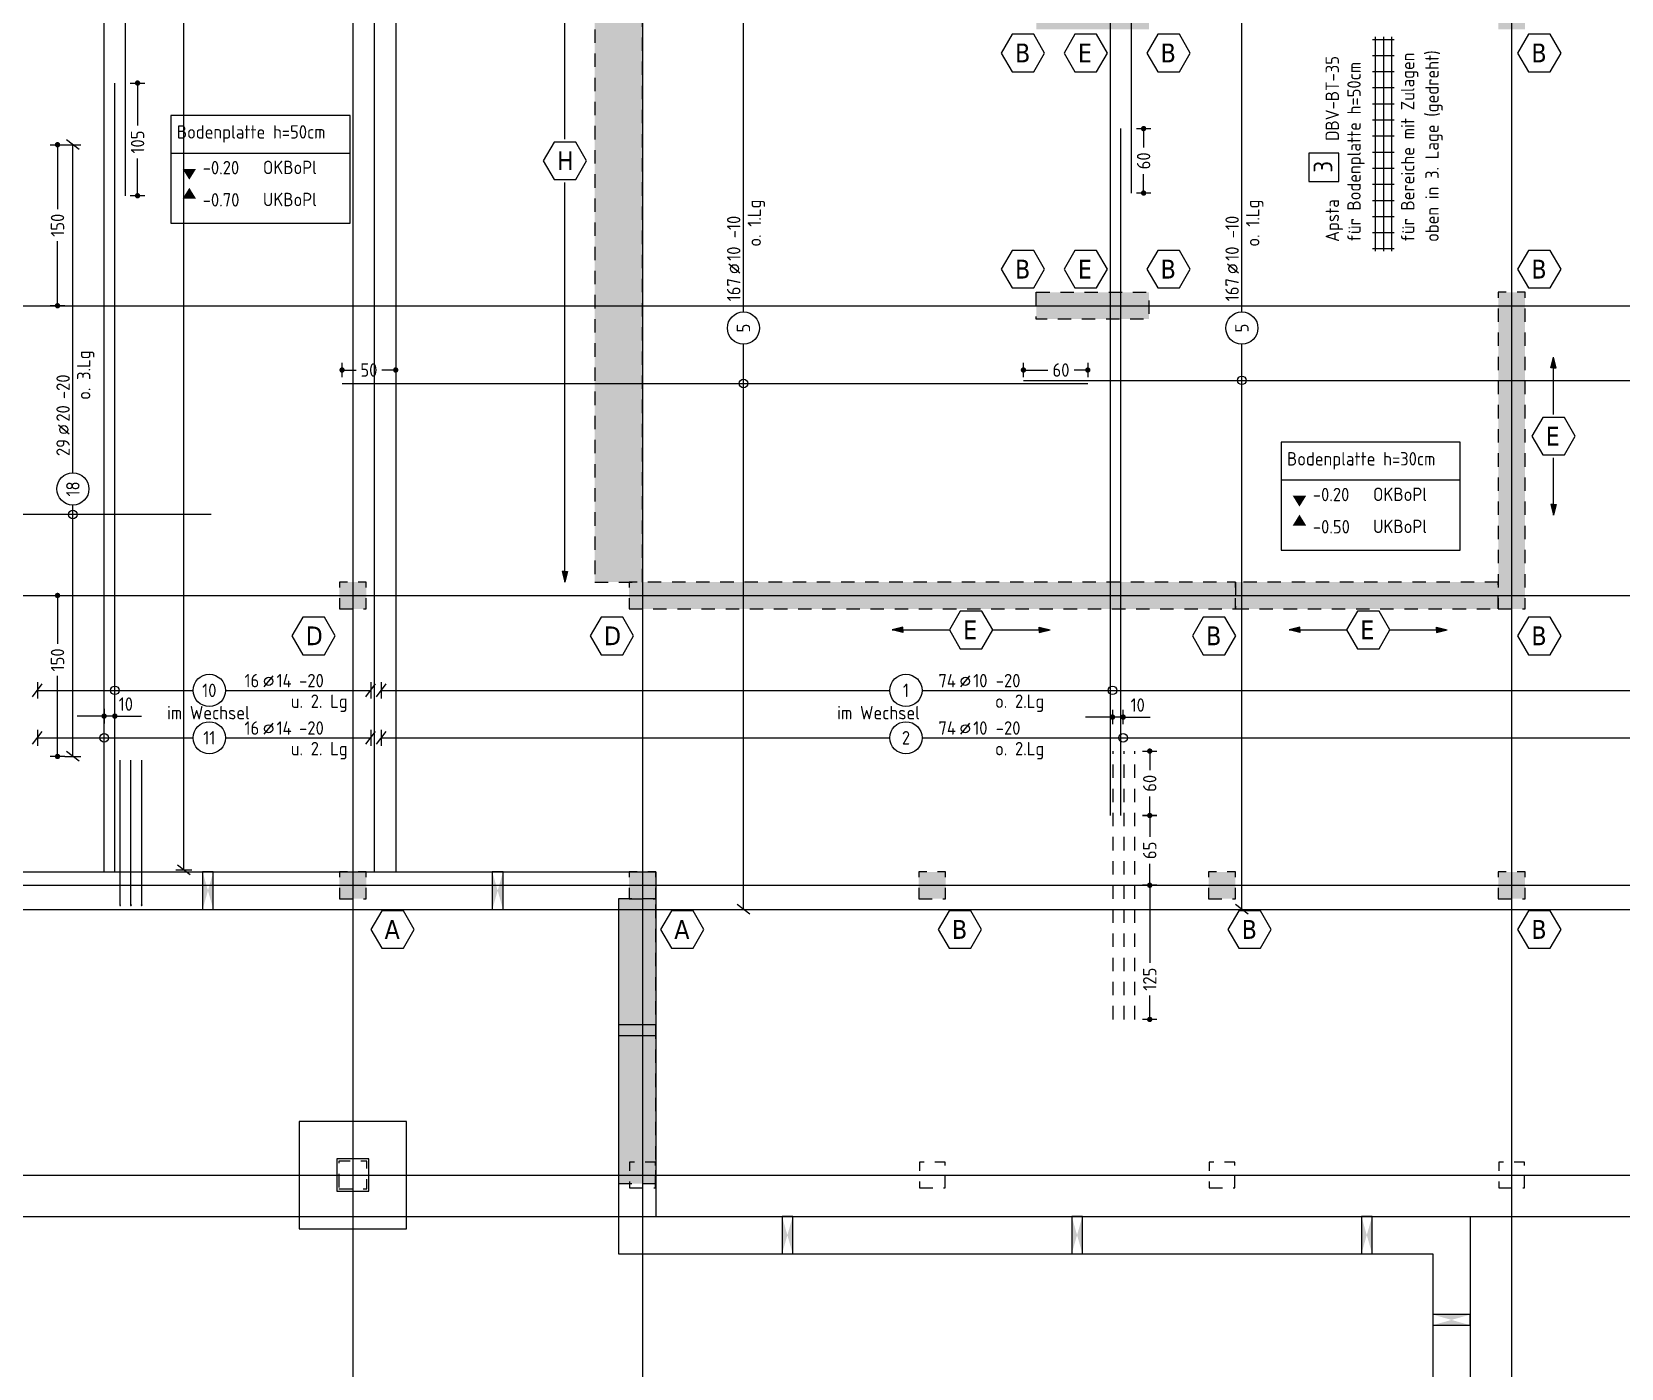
# Model space of a CAD drawing. Extents: x -7 to 291, y 0 to 252.
# Drawn here: x 126.9 to 141.71, y 189.34 to 201.79 of the extents above; entities that cross this region are included whole.
import ezdxf
from ezdxf.enums import TextEntityAlignment as Align

# ---------------------------------------------------------------- set-up
doc = ezdxf.new("R2010")
doc.units = 0
doc.header["$LTSCALE"] = 0.5
doc.header["$MEASUREMENT"] = 0
doc.header["$PDMODE"] = 2
for name, pattern in [('AUSGEZOGEN', [1000.01, 1000, 0.01]), ('HIDDEN', [0.375, 0.25, -0.125]), ('VERDECKT2', [0.1875, 0.125, -0.0625])]:
    doc.linetypes.add(name, pattern=pattern)
doc.layers.get('0').update_dxf_attribs({"linetype": 'CONTINUOUS'})
doc.layers.get('Defpoints').update_dxf_attribs({"linetype": 'CONTINUOUS'})
for name, color, linetype in [('0_H05', 11, 'CONTINUOUS'), ('0_H10', 13, 'CONTINUOUS'), ('ACHSEN', 7, 'CONTINUOUS'), ('APS', 7, 'CONTINUOUS'), ('BET-ANS', 7, 'CONTINUOUS'), ('BETON-EG', 7, 'CONTINUOUS'), ('Brüstung', 7, 'CONTINUOUS'), ('HILFE', 7, 'CONTINUOUS'), ('HOLZ-VERD', 8, 'VERDECKT2'), ('koten', 7, 'CONTINUOUS'), ('MASSE', 7, 'CONTINUOUS'), ('RND', 7, 'CONTINUOUS'), ('TEXT', 7, 'CONTINUOUS'), ('WD', 7, 'CONTINUOUS')]:
    doc.layers.add(name, color=color, linetype=linetype)
doc.layers.add('ANSICHTSFENSTER', color=7, linetype='CONTINUOUS', plot=False)
doc.styles.add('HELV', font='tahoma.ttf')
doc.styles.add('TXT', font='isocp.shx')
doc.dimstyles.new('DOT_I', dxfattribs={"dimscale": 0.5, "dimtxt": 0.25, "dimasz": 0.25, "dimexe": 0.1, "dimexo": 0.3, "dimgap": 0.1, "dimtad": 1, "dimdec": 3, "dimzin": 3, "dimtxsty": 'TXT', "dimblk": 'DOT', "dimblk1": 'DOT', "dimblk2": 'DOT', "dimsah": 1, "dimcen": 0.1, "dimse1": 1, "dimse2": 1, "dimazin": 0, "dimtfac": 1, "dimtdec": 4, "dimtix": 1, "dimtmove": 2, "dimatfit": 3, "dimldrblk": 'DOT', "dimfxl": 0.7, "dimfxlon": 1, "dimtvp": 1, "dimtolj": 1, "dimtzin": 0, "dimarcsym": 0})

# ---------------------------------------------------------------- blocks, each defined once
blk = doc.blocks.new('Stützen EG')
at = {"color": 0, "linetype": 'ByBlock', "flags": 128}
for points in [[(6.295, -43.455), (6.555, -43.455), (6.555, -43.195), (6.295, -43.195)], [(9.005, -43.445), (9.245, -43.445), (9.245, -43.205), (9.005, -43.205)], [(11.705, -43.445), (11.945, -43.445), (11.945, -43.205), (11.705, -43.205)], [(14.405, -43.445), (14.645, -43.445), (14.645, -43.205), (14.405, -43.205)], [(17.105, -43.445), (17.345, -43.445), (17.345, -43.205), (17.105, -43.205)]]:
    blk.add_lwpolyline(points, close=True, dxfattribs=at)
blk = doc.blocks.new('okrd_u')
at = {"layer": 'koten', "color": 7, "linetype": 'Continuous'}
blk.add_solid([(-0.125, -0.202), (0.125, -0.202), (0, 0)], dxfattribs=at)
at = {"layer": 'koten', "style": 'TXT'}
blk.add_attdef('OKRD', (0.25, -0.35), '', height=0.25, dxfattribs=at)
blk = doc.blocks.new('okrd_o')
at = {"layer": 'koten', "color": 7, "linetype": 'Continuous'}
blk.add_solid([(-0.125, 0.202), (0.125, 0.202), (0, 0)], dxfattribs=at)
at = {"layer": 'koten', "style": 'TXT'}
blk.add_attdef('OKRD', (0.25, 0.1), '', height=0.25, dxfattribs=at)
blk = doc.blocks.new('WD01')
at = {"color": 0, "linetype": 'ByBlock'}
for points in [[(-1.3, -35.325), (-1.3, -34.975), (-1.4, -34.975), (-1.4, -35.325)], [(1.4, -35.325), (1.4, -34.975), (1.3, -34.975), (1.3, -35.325)], [(2.475, -36.5), (2.825, -36.5), (2.825, -36.4), (2.475, -36.4)], [(4.1, -38.535), (4.1, -38.185), (4, -38.185), (4, -38.535)], [(6.8, -38.535), (6.8, -38.185), (6.7, -38.185), (6.7, -38.535)], [(9.5, -38.535), (9.5, -38.185), (9.4, -38.185), (9.4, -38.535)], [(10.065, -39.2), (10.415, -39.2), (10.415, -39.1), (10.065, -39.1)]]:
    blk.add_lwpolyline(points, close=True, dxfattribs=at)
at = {"layer": 'WD', "color": 15, "linetype": 'AUSGEZOGEN'}
for points in [[(-1.3, -34.975), (-1.3, -35.325), (-1.4, -35.325), (-1.4, -34.975)], [(1.4, -34.975), (1.4, -35.325), (1.3, -35.325), (1.3, -34.975)], [(2.475, -36.4), (2.825, -36.4), (2.825, -36.5), (2.475, -36.5)], [(4.1, -38.185), (4.1, -38.535), (4, -38.535), (4, -38.185)], [(6.8, -38.185), (6.8, -38.535), (6.7, -38.535), (6.7, -38.185)], [(9.5, -38.185), (9.5, -38.535), (9.4, -38.535), (9.4, -38.185)], [(10.065, -39.1), (10.415, -39.1), (10.415, -39.2), (10.065, -39.2)]]:
    blk.add_solid(points, dxfattribs=at)
blk = doc.blocks.new('Beton EG Brüstung')
at = {"color": 0, "linetype": 'ByBlock'}
for points in [[(0.125, 17.305), (0.125, 16.86), (7.975, 16.86), (7.975, 17.305)], [(-5.48, 16.735), (-2.825, 16.735), (-2.825, 17.085), (-5.48, 17.085)], [(0.125, 8.885), (0.125, 11.335), (-0.125, 11.335), (-0.125, 8.885)]]:
    blk.add_lwpolyline(points, close=True, dxfattribs=at)
blk = doc.blocks.new('Beton EG')
at = {"color": 0, "linetype": 'ByBlock', "flags": 128}
for points in [[(12.73, 5.65), (13.78, 5.65), (13.78, 5.4), (12.73, 5.4)], [(17.035, 2.7), (17.285, 2.7), (17.285, 5.65), (17.035, 5.65)], [(6.235, 2.7), (6.485, 2.7), (6.485, 2.95), (6.235, 2.95)], [(8.935, 2.7), (14.585, 2.7), (14.585, 2.95), (8.935, 2.95)], [(6.235, 0), (6.485, 0), (6.485, 0.25), (6.235, 0.25)], [(8.935, 0), (9.185, 0), (9.185, 0.25), (8.935, 0.25)], [(11.635, 0), (11.885, 0), (11.885, 0.25), (11.635, 0.25)], [(14.335, 0), (14.585, 0), (14.585, 0.25), (14.335, 0.25)], [(17.035, 0), (17.285, 0), (17.285, 0.25), (17.035, 0.25)]]:
    blk.add_lwpolyline(points, close=True, dxfattribs=at)
blk = doc.blocks.new('DOT')
at = {"color": 0, "linetype": 'ByBlock'}
for p, q in [((0, 0), (-1, 0)), ((0, 0.54), (0, -0.54))]:
    blk.add_line(p, q, dxfattribs=at)
at = {"color": 0, "linetype": 'ByBlock', "const_width": 0.2}
blk.add_lwpolyline([(-0.1, 0, 1), (0.1, 0, 1)], format="xyb", close=True, dxfattribs=at)
blk = doc.blocks.new('*D122')
at = {"layer": 'Defpoints', "color": 0, "linetype": 'AUSGEZOGEN', "transparency": 16777216}
for p in [(137.318, 193.837), (137.318, 192.587), (137.318, 192.587)]:
    blk.add_point(p, dxfattribs=at)
at = {"layer": 'MASSE', "color": 0, "linetype": 'AUSGEZOGEN', "lineweight": -2, "transparency": 16777216}
for p, q in [((137.318, 193.712), (137.318, 193.115)), ((137.318, 192.712), (137.318, 192.809))]:
    blk.add_line(p, q, dxfattribs=at)
at = {"layer": 'MASSE', "color": 0, "linetype": 'AUSGEZOGEN', "lineweight": -2, "transparency": 16777216, "xscale": 0.125, "yscale": 0.125, "zscale": 0.125}
for p, rotation in [((137.318, 193.837), 90), ((137.318, 192.587), 270)]:
    blk.add_blockref('DOT', p, dxfattribs=dict(at, rotation=rotation))
at = {"layer": 'MASSE', "color": 0, "linetype": 'AUSGEZOGEN', "transparency": 16777216, "insert": (137.318, 192.962), "char_height": 0.125, "attachment_point": 5, "rotation": 90, "style": 'TXT'}
blk.add_mtext('\\A1;125', dxfattribs=at)
blk = doc.blocks.new('*D125')
at = {"layer": 'Defpoints', "color": 0, "linetype": 'AUSGEZOGEN', "transparency": 16777216}
for p in [(137.318, 194.487), (137.318, 193.837), (137.318, 193.837)]:
    blk.add_point(p, dxfattribs=at)
at = {"layer": 'MASSE', "color": 0, "linetype": 'AUSGEZOGEN', "lineweight": -2, "transparency": 16777216}
for p, q in [((137.318, 194.362), (137.318, 194.287)), ((137.318, 193.962), (137.318, 194.037))]:
    blk.add_line(p, q, dxfattribs=at)
at = {"layer": 'MASSE', "color": 0, "linetype": 'AUSGEZOGEN', "lineweight": -2, "transparency": 16777216, "xscale": 0.125, "yscale": 0.125, "zscale": 0.125}
for p, rotation in [((137.318, 194.487), 90), ((137.318, 193.837), 270)]:
    blk.add_blockref('DOT', p, dxfattribs=dict(at, rotation=rotation))
at = {"layer": 'MASSE', "color": 0, "linetype": 'AUSGEZOGEN', "transparency": 16777216, "insert": (137.318, 194.162), "char_height": 0.125, "attachment_point": 5, "rotation": 90, "style": 'TXT'}
blk.add_mtext('\\A1;65', dxfattribs=at)
blk = doc.blocks.new('*D126')
at = {"layer": 'Defpoints', "color": 0, "linetype": 'AUSGEZOGEN', "transparency": 16777216}
for p in [(137.318, 195.087), (137.318, 194.487), (137.318, 194.487)]:
    blk.add_point(p, dxfattribs=at)
at = {"layer": 'MASSE', "color": 0, "linetype": 'AUSGEZOGEN', "lineweight": -2, "transparency": 16777216}
for p, q in [((137.318, 194.962), (137.318, 194.91)), ((137.318, 194.612), (137.318, 194.664))]:
    blk.add_line(p, q, dxfattribs=at)
at = {"layer": 'MASSE', "color": 0, "linetype": 'AUSGEZOGEN', "lineweight": -2, "transparency": 16777216, "xscale": 0.125, "yscale": 0.125, "zscale": 0.125}
for p, rotation in [((137.318, 195.087), 90), ((137.318, 194.487), 270)]:
    blk.add_blockref('DOT', p, dxfattribs=dict(at, rotation=rotation))
at = {"layer": 'MASSE', "color": 0, "linetype": 'AUSGEZOGEN', "transparency": 16777216, "insert": (137.318, 194.787), "char_height": 0.125, "attachment_point": 5, "rotation": 90, "style": 'TXT'}
blk.add_mtext('\\A1;60', dxfattribs=at)
blk = doc.blocks.new('lei_gre')
at = {"layer": 'RND', "color": 7, "linetype": 'Continuous'}
for p, q in [((-0.09, -0.12), (0.09, 0.12)), ((0, 0.15), (0, -0.15))]:
    blk.add_line(p, q, dxfattribs=at)
blk = doc.blocks.new('RND_LEI')
at = {"layer": 'RND', "color": 7, "linetype": 'Continuous'}
blk.add_line((1.022, 0.066), (1.19, 0.27), dxfattribs=at)
for centre, radius in [((0, 0), 0.3), ((1.106, 0.168), 0.075)]:
    blk.add_circle(centre, radius, dxfattribs=at)
at = {"layer": 'RND', "color": 7, "linetype": 'Continuous', "style": 'TXT'}
blk.add_attdef('ANZ', text='', height=0.25, dxfattribs=at).set_placement((0.931, 0.057), align=Align.RIGHT)
for tag, p in [('DUM', (1.253, 0.057)), ('ABSTD', (1.674, 0.057)), ('POSTXT', (0.374, -0.327))]:
    blk.add_attdef(tag, p, '', height=0.25, dxfattribs=at)
blk.add_attdef('POSL', text='', height=0.25, dxfattribs=at).set_placement((0, 0), align=Align.MIDDLE)
blk = doc.blocks.new('*D123')
at = {"layer": 'Defpoints', "color": 0, "linetype": 'AUSGEZOGEN', "transparency": 16777216}
for p in [(136.971, 195.404), (136.971, 195.404), (137.071, 195.404)]:
    blk.add_point(p, dxfattribs=at)
at = {"layer": 'MASSE', "color": 0, "linetype": 'AUSGEZOGEN', "lineweight": -2, "transparency": 16777216}
for p, q in [((136.846, 195.404), (136.721, 195.404)), ((137.071, 195.404), (136.971, 195.404)), ((137.196, 195.404), (137.321, 195.404))]:
    blk.add_line(p, q, dxfattribs=at)
at = {"layer": 'MASSE', "color": 0, "linetype": 'AUSGEZOGEN', "lineweight": -2, "transparency": 16777216, "xscale": 0.125, "yscale": 0.125, "zscale": 0.125}
blk.add_blockref('DOT', (136.971, 195.404), dxfattribs=at)
at = {"layer": 'MASSE', "color": 0, "linetype": 'AUSGEZOGEN', "lineweight": -2, "transparency": 16777216, "xscale": 0.125, "yscale": 0.125, "zscale": 0.125, "rotation": 180}
blk.add_blockref('DOT', (137.071, 195.404), dxfattribs=at)
at = {"layer": 'MASSE', "color": 0, "linetype": 'AUSGEZOGEN', "transparency": 16777216, "insert": (137.206, 195.516), "char_height": 0.125, "attachment_point": 5, "style": 'TXT'}
blk.add_mtext('\\A1;10', dxfattribs=at)
blk = doc.blocks.new('*D136')
at = {"layer": 'Defpoints', "color": 0, "linetype": 'AUSGEZOGEN', "transparency": 16777216}
for p in [(137.261, 200.887), (137.261, 200.287), (137.261, 200.287)]:
    blk.add_point(p, dxfattribs=at)
at = {"layer": 'MASSE', "color": 0, "linetype": 'AUSGEZOGEN', "lineweight": -2, "transparency": 16777216}
for p, q in [((137.261, 200.762), (137.261, 200.71)), ((137.261, 200.412), (137.261, 200.464))]:
    blk.add_line(p, q, dxfattribs=at)
at = {"layer": 'MASSE', "color": 0, "linetype": 'AUSGEZOGEN', "lineweight": -2, "transparency": 16777216, "xscale": 0.125, "yscale": 0.125, "zscale": 0.125}
for p, rotation in [((137.261, 200.887), 90), ((137.261, 200.287), 270)]:
    blk.add_blockref('DOT', p, dxfattribs=dict(at, rotation=rotation))
at = {"layer": 'MASSE', "color": 0, "linetype": 'AUSGEZOGEN', "transparency": 16777216, "insert": (137.261, 200.587), "char_height": 0.125, "attachment_point": 5, "rotation": 90, "style": 'TXT'}
blk.add_mtext('\\A1;60', dxfattribs=at)
blk = doc.blocks.new('*D145')
at = {"layer": 'Defpoints', "color": 0, "linetype": 'AUSGEZOGEN', "transparency": 16777216}
for p in [(129.791, 198.638), (129.791, 198.638), (130.291, 198.638)]:
    blk.add_point(p, dxfattribs=at)
at = {"layer": 'MASSE', "color": 0, "linetype": 'AUSGEZOGEN', "lineweight": -2, "transparency": 16777216}
for p, q in [((129.916, 198.638), (129.922, 198.638)), ((130.166, 198.638), (130.16, 198.638))]:
    blk.add_line(p, q, dxfattribs=at)
at = {"layer": 'MASSE', "color": 0, "linetype": 'AUSGEZOGEN', "lineweight": -2, "transparency": 16777216, "xscale": 0.125, "yscale": 0.125, "zscale": 0.125, "rotation": 180}
blk.add_blockref('DOT', (129.791, 198.638), dxfattribs=at)
at = {"layer": 'MASSE', "color": 0, "linetype": 'AUSGEZOGEN', "lineweight": -2, "transparency": 16777216, "xscale": 0.125, "yscale": 0.125, "zscale": 0.125}
blk.add_blockref('DOT', (130.291, 198.638), dxfattribs=at)
at = {"layer": 'MASSE', "color": 0, "linetype": 'AUSGEZOGEN', "transparency": 16777216, "insert": (130.041, 198.638), "char_height": 0.125, "attachment_point": 5, "style": 'TXT'}
blk.add_mtext('\\A1;50', dxfattribs=at)
blk = doc.blocks.new('*D146')
at = {"layer": 'Defpoints', "color": 0, "linetype": 'AUSGEZOGEN', "transparency": 16777216}
for p in [(136.141, 198.638), (136.741, 198.638), (136.741, 198.638)]:
    blk.add_point(p, dxfattribs=at)
at = {"layer": 'MASSE', "color": 0, "linetype": 'AUSGEZOGEN', "lineweight": -2, "transparency": 16777216}
for p, q in [((136.266, 198.638), (136.368, 198.638)), ((136.616, 198.638), (136.614, 198.638))]:
    blk.add_line(p, q, dxfattribs=at)
at = {"layer": 'MASSE', "color": 0, "linetype": 'AUSGEZOGEN', "lineweight": -2, "transparency": 16777216, "xscale": 0.125, "yscale": 0.125, "zscale": 0.125, "rotation": 180}
blk.add_blockref('DOT', (136.141, 198.638), dxfattribs=at)
at = {"layer": 'MASSE', "color": 0, "linetype": 'AUSGEZOGEN', "lineweight": -2, "transparency": 16777216, "xscale": 0.125, "yscale": 0.125, "zscale": 0.125}
blk.add_blockref('DOT', (136.741, 198.638), dxfattribs=at)
at = {"layer": 'MASSE', "color": 0, "linetype": 'AUSGEZOGEN', "transparency": 16777216, "insert": (136.491, 198.638), "char_height": 0.125, "attachment_point": 5, "style": 'TXT'}
blk.add_mtext('\\A1;60', dxfattribs=at)
blk = doc.blocks.new('Achsen Gründung')
at = {"color": 0, "linetype": 'ByBlock', "lineweight": -2}
for p, q in [((6.3, 4.445), (6.3, -67.066)), ((9, 4.445), (9, -67.066)), ((17.1, 4.445), (17.1, -67.066)), ((-5.4, -35.1), (29.493, -35.1)), ((-5.4, -37.8), (29.493, -37.8)), ((-5.4, -40.5), (29.493, -40.5)), ((-5.4, -43.2), (29.493, -43.2))]:
    blk.add_line(p, q, dxfattribs=at)
blk = doc.blocks.new('*D152')
at = {"layer": 'Defpoints', "color": 0, "linetype": 'AUSGEZOGEN', "transparency": 16777216}
for p in [(127.885, 201.312), (127.885, 200.262), (127.885, 200.262)]:
    blk.add_point(p, dxfattribs=at)
at = {"layer": 'MASSE', "color": 0, "linetype": 'AUSGEZOGEN', "lineweight": -2, "transparency": 16777216}
for p, q in [((127.885, 201.187), (127.885, 200.915)), ((127.885, 200.387), (127.885, 200.609))]:
    blk.add_line(p, q, dxfattribs=at)
at = {"layer": 'MASSE', "color": 0, "linetype": 'AUSGEZOGEN', "lineweight": -2, "transparency": 16777216, "xscale": 0.125, "yscale": 0.125, "zscale": 0.125}
for p, rotation in [((127.885, 201.312), 90), ((127.885, 200.262), 270)]:
    blk.add_blockref('DOT', p, dxfattribs=dict(at, rotation=rotation))
at = {"layer": 'MASSE', "color": 0, "linetype": 'AUSGEZOGEN', "transparency": 16777216, "insert": (127.885, 200.762), "char_height": 0.125, "attachment_point": 5, "rotation": 90, "style": 'TXT'}
blk.add_mtext('\\A1;105', dxfattribs=at)
blk = doc.blocks.new('*D155')
at = {"layer": 'Defpoints', "color": 0, "linetype": 'AUSGEZOGEN', "transparency": 16777216}
for p in [(127.573, 195.413), (127.573, 195.413), (127.673, 195.413)]:
    blk.add_point(p, dxfattribs=at)
at = {"layer": 'MASSE', "color": 0, "linetype": 'AUSGEZOGEN', "lineweight": -2, "transparency": 16777216}
for p, q in [((127.448, 195.413), (127.323, 195.413)), ((127.673, 195.413), (127.573, 195.413)), ((127.798, 195.413), (127.923, 195.413))]:
    blk.add_line(p, q, dxfattribs=at)
at = {"layer": 'MASSE', "color": 0, "linetype": 'AUSGEZOGEN', "lineweight": -2, "transparency": 16777216, "xscale": 0.125, "yscale": 0.125, "zscale": 0.125}
blk.add_blockref('DOT', (127.573, 195.413), dxfattribs=at)
at = {"layer": 'MASSE', "color": 0, "linetype": 'AUSGEZOGEN', "lineweight": -2, "transparency": 16777216, "xscale": 0.125, "yscale": 0.125, "zscale": 0.125, "rotation": 180}
blk.add_blockref('DOT', (127.673, 195.413), dxfattribs=at)
at = {"layer": 'MASSE', "color": 0, "linetype": 'AUSGEZOGEN', "transparency": 16777216, "insert": (127.776, 195.525), "char_height": 0.125, "attachment_point": 5, "style": 'TXT'}
blk.add_mtext('\\A1;10', dxfattribs=at)
blk = doc.blocks.new('*D157')
at = {"layer": 'Defpoints', "color": 0, "linetype": 'AUSGEZOGEN', "transparency": 16777216}
for p in [(127.885, 201.312), (127.885, 200.262), (127.885, 200.262)]:
    blk.add_point(p, dxfattribs=at)
at = {"layer": 'MASSE', "color": 0, "linetype": 'AUSGEZOGEN', "lineweight": -2, "transparency": 16777216}
for p, q in [((127.885, 201.187), (127.885, 200.915)), ((127.885, 200.387), (127.885, 200.609))]:
    blk.add_line(p, q, dxfattribs=at)
at = {"layer": 'MASSE', "color": 0, "linetype": 'AUSGEZOGEN', "lineweight": -2, "transparency": 16777216, "xscale": 0.125, "yscale": 0.125, "zscale": 0.125}
for p, rotation in [((127.885, 201.312), 90), ((127.885, 200.262), 270)]:
    blk.add_blockref('DOT', p, dxfattribs=dict(at, rotation=rotation))
at = {"layer": 'MASSE', "color": 0, "linetype": 'AUSGEZOGEN', "transparency": 16777216, "insert": (127.885, 200.762), "char_height": 0.125, "attachment_point": 5, "rotation": 90, "style": 'TXT'}
blk.add_mtext('\\A1;105', dxfattribs=at)
blk = doc.blocks.new('*D159')
at = {"layer": 'Defpoints', "color": 0, "linetype": 'AUSGEZOGEN', "transparency": 16777216}
for p in [(127.573, 195.413), (127.573, 195.413), (127.673, 195.413)]:
    blk.add_point(p, dxfattribs=at)
at = {"layer": 'MASSE', "color": 0, "linetype": 'AUSGEZOGEN', "lineweight": -2, "transparency": 16777216}
for p, q in [((127.448, 195.413), (127.323, 195.413)), ((127.673, 195.413), (127.573, 195.413)), ((127.798, 195.413), (127.923, 195.413))]:
    blk.add_line(p, q, dxfattribs=at)
at = {"layer": 'MASSE', "color": 0, "linetype": 'AUSGEZOGEN', "lineweight": -2, "transparency": 16777216, "xscale": 0.125, "yscale": 0.125, "zscale": 0.125}
blk.add_blockref('DOT', (127.573, 195.413), dxfattribs=at)
at = {"layer": 'MASSE', "color": 0, "linetype": 'AUSGEZOGEN', "lineweight": -2, "transparency": 16777216, "xscale": 0.125, "yscale": 0.125, "zscale": 0.125, "rotation": 180}
blk.add_blockref('DOT', (127.673, 195.413), dxfattribs=at)
at = {"layer": 'MASSE', "color": 0, "linetype": 'AUSGEZOGEN', "transparency": 16777216, "insert": (127.776, 195.525), "char_height": 0.125, "attachment_point": 5, "style": 'TXT'}
blk.add_mtext('\\A1;10', dxfattribs=at)
blk = doc.blocks.new('*D165')
at = {"layer": 'Defpoints', "color": 0, "linetype": 'AUSGEZOGEN', "transparency": 16777216}
for p in [(127.139, 196.537), (127.139, 195.037), (127.139, 195.037)]:
    blk.add_point(p, dxfattribs=at)
at = {"layer": 'MASSE', "color": 0, "linetype": 'AUSGEZOGEN', "lineweight": -2, "transparency": 16777216}
for p, q in [((127.139, 196.412), (127.139, 196.087)), ((127.139, 195.162), (127.139, 195.787))]:
    blk.add_line(p, q, dxfattribs=at)
at = {"layer": 'MASSE', "color": 0, "linetype": 'AUSGEZOGEN', "lineweight": -2, "transparency": 16777216, "xscale": 0.125, "yscale": 0.125, "zscale": 0.125}
for p, rotation in [((127.139, 196.537), 90), ((127.139, 195.037), 270)]:
    blk.add_blockref('DOT', p, dxfattribs=dict(at, rotation=rotation))
at = {"layer": 'MASSE', "color": 0, "linetype": 'AUSGEZOGEN', "transparency": 16777216, "insert": (127.139, 195.937), "char_height": 0.125, "attachment_point": 5, "rotation": 90, "style": 'TXT'}
blk.add_mtext('\\A1;150', dxfattribs=at)
blk = doc.blocks.new('*D166')
at = {"layer": 'Defpoints', "color": 0, "linetype": 'AUSGEZOGEN', "transparency": 16777216}
for p in [(127.139, 200.737), (127.139, 200.737), (127.139, 199.237)]:
    blk.add_point(p, dxfattribs=at)
at = {"layer": 'MASSE', "color": 0, "linetype": 'AUSGEZOGEN', "lineweight": -2, "transparency": 16777216}
for p, q in [((127.139, 200.612), (127.139, 200.137)), ((127.139, 199.362), (127.139, 199.837))]:
    blk.add_line(p, q, dxfattribs=at)
at = {"layer": 'MASSE', "color": 0, "linetype": 'AUSGEZOGEN', "lineweight": -2, "transparency": 16777216, "xscale": 0.125, "yscale": 0.125, "zscale": 0.125}
for p, rotation in [((127.139, 200.737), 90), ((127.139, 199.237), 270)]:
    blk.add_blockref('DOT', p, dxfattribs=dict(at, rotation=rotation))
at = {"layer": 'MASSE', "color": 0, "linetype": 'AUSGEZOGEN', "transparency": 16777216, "insert": (127.139, 199.987), "char_height": 0.125, "attachment_point": 5, "rotation": 90, "style": 'TXT'}
blk.add_mtext('\\A1;150', dxfattribs=at)
blk = doc.blocks.new('73378')
at = {"layer": 'RND', "color": 3, "linetype": 'Continuous'}
for points in [[(-0.767, -0.03), (-0.767, 0.17)], [(-0.617, -0.03), (-0.617, 0.17)], [(-0.467, -0.03), (-0.467, 0.17)], [(-0.317, -0.03), (-0.317, 0.17)], [(-0.167, -0.03), (-0.167, 0.17)], [(-0.017, -0.03), (-0.017, 0.17)], [(0.133, -0.03), (0.133, 0.17)], [(0.283, -0.03), (0.283, 0.17)], [(0.433, -0.03), (0.433, 0.17)], [(0.583, -0.03), (0.583, 0.17)], [(0.733, -0.03), (0.733, 0.17)], [(0.883, -0.03), (0.883, 0.17)], [(1.033, -0.03), (1.033, 0.17)], [(1.183, -0.03), (1.183, 0.17)], [(-0.792, 0.145), (1.208, 0.145)], [(-0.792, 0.07), (1.208, 0.07)], [(-0.792, -0.005), (1.208, -0.005)]]:
    blk.add_lwpolyline(points, dxfattribs=at)
blk = doc.blocks.new('Pfeillinie')
at = {"layer": 'TEXT', "linetype": 'Continuous'}
blk.add_hatch(color=7, dxfattribs=at).paths.add_polyline_path([(0, 0), (-0.8, 0.2), (-0.8, 0), (-0.8, -0.2)])
at = {"layer": 'TEXT', "color": 7, "linetype": 'Continuous'}
for p, q in [((-0.8, 0), (-0.8, 0.2)), ((-0.8, 0.2), (0, 0)), ((-0.8, 0), (-0.8, -0.2)), ((-0.8, -0.2), (0, 0))]:
    blk.add_line(p, q, dxfattribs=at)

msp = doc.modelspace()

# ---------------------------------------------------------------- hatches: boundary and pattern name
at = {"layer": '0_H05', "linetype": 'ByBlock'}
h = msp.add_hatch(color=256, dxfattribs=at)
h.paths.add_polyline_path([(149.691, 199.882), (149.691, 200.932), (149.441, 200.932), (149.441, 199.882)])
h.paths.add_polyline_path([(149.691, 203.392), (149.691, 204.442), (149.441, 204.442), (149.441, 203.392)])
h.paths.add_polyline_path([(149.451, 210.162), (149.691, 210.162), (149.691, 210.057), (149.801, 210.057), (149.801, 229.167), (142.641, 229.167), (142.641, 228.817), (149.451, 228.817)])
h.paths.add_polyline_path([(149.451, 193.712), (149.691, 193.712), (149.691, 193.817), (149.801, 193.817), (149.801, 172.007), (132.361, 172.007), (132.361, 177.717), (132.711, 177.717), (132.711, 172.357), (149.451, 172.357)])
h.paths.add_polyline_path([(132.146, 196.662), (132.591, 196.662), (132.591, 204.512), (132.146, 204.512)])
h.paths.add_polyline_path([(144.816, 194.147), (144.816, 195.247), (144.566, 195.247), (144.566, 194.147)])
h.paths.add_polyline_path([(132.716, 191.057), (132.716, 193.712), (132.366, 193.712), (132.366, 191.057)], flags=17)
h.paths.add_polyline_path([(140.566, 204.762), (138.891, 204.762), (138.891, 204.512), (140.566, 204.512)])
h.paths.add_polyline_path([(140.566, 196.662), (138.116, 196.662), (138.116, 196.412), (140.566, 196.412)])
at = {"layer": '0_H10', "linetype": 'AUSGEZOGEN'}
h = msp.add_hatch(color=256, dxfattribs=at)
h.paths.add_polyline_path([(136.261, 202.062), (137.311, 202.062), (137.311, 201.812), (136.261, 201.812)])
h.paths.add_polyline_path([(136.261, 199.362), (137.311, 199.362), (137.311, 199.112), (136.261, 199.112)])
h.paths.add_polyline_path([(140.566, 201.812), (140.816, 201.812), (140.816, 204.762), (140.566, 204.762)])
h.paths.add_polyline_path([(132.466, 204.512), (138.891, 204.512), (138.891, 204.762), (132.466, 204.762)])
h.paths.add_polyline_path([(140.566, 196.412), (140.816, 196.412), (140.816, 199.362), (140.566, 199.362)])
h.paths.add_polyline_path([(123.531, 196.237), (123.831, 196.237), (123.831, 201.087), (123.531, 201.087)])
h.paths.add_polyline_path([(119.931, 203.377), (123.831, 203.377), (123.831, 207.462), (123.531, 207.462), (123.531, 207.182), (122.621, 207.182), (122.621, 206.932), (123.531, 206.932), (123.531, 203.627), (119.931, 203.627)])
h.paths.add_polyline_path([(129.766, 193.712), (130.016, 193.712), (130.016, 193.962), (129.766, 193.962)])
h.paths.add_polyline_path([(123.531, 193.687), (123.831, 193.687), (123.831, 194.437), (123.531, 194.437)])
h.paths.add_polyline_path([(148.166, 207.462), (146.011, 207.462), (146.011, 207.212), (148.166, 207.212)], flags=17)
h.paths.add_polyline_path([(143.516, 205.662), (143.516, 207.212), (144.876, 207.212), (144.876, 207.462), (143.266, 207.462), (143.266, 205.662)], flags=17)
h.paths.add_polyline_path([(149.441, 199.882), (149.441, 193.962), (146.866, 193.962), (146.866, 195.912), (144.566, 195.912), (144.566, 195.247), (144.816, 195.247), (144.816, 195.662), (146.616, 195.662), (146.616, 193.962), (144.816, 193.962), (144.816, 194.147), (144.566, 194.147), (144.566, 193.962), (143.516, 193.962), (143.516, 194.147), (143.266, 194.147), (143.266, 193.962), (142.491, 193.962), (142.491, 193.712), (149.691, 193.712), (149.691, 199.882)])
h.paths.add_polyline_path([(149.691, 200.932), (149.691, 203.392), (149.441, 203.392), (149.441, 200.932)])
h.paths.add_polyline_path([(149.691, 204.442), (149.691, 207.462), (149.301, 207.462), (149.301, 207.212), (149.441, 207.212), (149.441, 204.762), (143.266, 204.762), (143.266, 204.412), (143.516, 204.412), (143.516, 204.512), (149.441, 204.512), (149.441, 204.442)])
h.paths.add_polyline_path([(151.586, 196.387), (151.836, 196.387), (151.836, 204.787), (151.586, 204.787)])
h.paths.add_polyline_path([(143.516, 200.882), (143.266, 200.882), (143.266, 203.402), (143.516, 203.402)])
h.paths.add_polyline_path([(129.766, 207.212), (130.016, 207.212), (130.016, 207.462), (129.766, 207.462)])
h.paths.add_polyline_path([(143.516, 197.497), (143.266, 197.497), (143.266, 199.872), (143.516, 199.872)], flags=17)
h.paths.add_polyline_path([(129.766, 196.412), (130.016, 196.412), (130.016, 196.662), (129.766, 196.662)])
h.paths.add_polyline_path([(125.266, 196.412), (125.516, 196.412), (125.516, 196.662), (125.266, 196.662)])
h.paths.add_polyline_path([(125.266, 204.512), (125.516, 204.512), (125.516, 204.762), (125.266, 204.762)])
h.paths.add_polyline_path([(129.766, 204.512), (130.016, 204.512), (130.016, 204.762), (129.766, 204.762)])
h.paths.add_polyline_path([(132.466, 196.412), (138.116, 196.412), (138.116, 196.662), (132.466, 196.662)])
h.paths.add_polyline_path([(125.266, 207.212), (125.516, 207.212), (125.516, 207.462), (125.266, 207.462)])
h.paths.add_polyline_path([(123.531, 209.912), (123.831, 209.912), (123.831, 210.162), (123.531, 210.162)])
h.paths.add_polyline_path([(129.766, 209.912), (130.016, 209.912), (130.016, 210.162), (129.766, 210.162)])
h.paths.add_polyline_path([(132.466, 209.912), (132.716, 209.912), (132.716, 210.162), (132.466, 210.162)])
h.paths.add_polyline_path([(140.566, 209.912), (140.816, 209.912), (140.816, 210.162), (140.566, 210.162)])
h.paths.add_polyline_path([(142.491, 209.912), (146.076, 209.912), (146.076, 210.162), (142.491, 210.162)])
h.paths.add_polyline_path([(147.211, 209.912), (149.691, 209.912), (149.691, 210.162), (147.211, 210.162)])
h.paths.add_polyline_path([(132.466, 193.712), (132.716, 193.712), (132.716, 193.962), (132.466, 193.962)])
h.paths.add_polyline_path([(140.566, 193.712), (140.816, 193.712), (140.816, 193.962), (140.566, 193.962)])
h.paths.add_polyline_path([(135.166, 193.712), (135.416, 193.712), (135.416, 193.962), (135.166, 193.962)])
h.paths.add_polyline_path([(137.866, 193.712), (138.116, 193.712), (138.116, 193.962), (137.866, 193.962)])
h.paths.add_polyline_path([(135.166, 209.912), (135.416, 209.912), (135.416, 210.162), (135.166, 210.162)])
h.paths.add_polyline_path([(137.866, 209.912), (138.116, 209.912), (138.116, 210.162), (137.866, 210.162)])
h.paths.add_polyline_path([(140.566, 207.212), (140.816, 207.212), (140.816, 207.462), (140.566, 207.462)])
h.paths.add_polyline_path([(132.466, 207.212), (132.716, 207.212), (132.716, 207.462), (132.466, 207.462)])
h.paths.add_polyline_path([(119.931, 206.932), (120.766, 206.932), (120.766, 207.182), (119.931, 207.182)], flags=17)
h.paths.add_polyline_path([(119.761, 209.912), (120.001, 209.912), (120.001, 210.162), (119.761, 210.162)])
h.paths.add_polyline_path([(119.761, 207.252), (120.001, 207.252), (120.001, 207.542), (119.761, 207.542)])

# ---------------------------------------------------------------- linework, layer by layer
at = {"layer": 'ANSICHTSFENSTER', "color": 2, "linetype": 'AUSGEZOGEN'}
msp.add_lwpolyline([(110.622, 190.75), (157.0199, 190.75), (157.0199, 212.1221), (110.622, 212.1221)], close=True, dxfattribs=at)
at = {"layer": 'APS', "color": 1, "linetype": 'AUSGEZOGEN'}
msp.add_lwpolyline([(139.082, 200.3958), (139.082, 200.6572), (138.7997, 200.6572), (138.7997, 200.3958)], close=True, dxfattribs=at)
at = {"layer": 'BET-ANS'}
for p, q in [((130.291, 210.112), (130.291, 193.962)), ((130.091, 209.912), (130.091, 193.962))]:
    msp.add_line(p, q, dxfattribs=at)
at = {"layer": 'BET-ANS', "color": 7, "linetype": 'AUSGEZOGEN'}
for points in [[(123.531, 193.612), (132.366, 193.612), (132.366, 190.402), (139.956, 190.402), (139.956, 183.772), (132.361, 183.772), (132.361, 172.007), (149.801, 172.007), (149.801, 196.087), (151.211, 196.087), (151.211, 195.887), (152.211, 195.887), (152.211, 205.287), (151.211, 205.287), (151.211, 205.087), (149.801, 205.087), (149.801, 229.167)], [(123.831, 193.962), (132.716, 193.962), (132.716, 190.752), (140.306, 190.752), (140.306, 183.422)]]:
    msp.add_lwpolyline(points, dxfattribs=at)
at = {"layer": 'BET-ANS'}
for points in [[(129.391, 190.637), (130.391, 190.637), (130.391, 191.637), (129.391, 191.637)], [(129.741, 190.987), (130.041, 190.987), (130.041, 191.287), (129.741, 191.287)]]:
    msp.add_lwpolyline(points, close=True, dxfattribs=at)
at = {"layer": 'HILFE', "color": 254, "linetype": 'AUSGEZOGEN', "true_color": 0xd7ebd2}
msp.add_xline((25.8724, 193.612), (1, 0), dxfattribs=at)
at = {"layer": 'RND', "color": 7, "linetype": 'AUSGEZOGEN'}
for p, q in [((133.5317, 199.1789), (133.5317, 210.262)), ((138.177, 199.1789), (138.177, 210.262)), ((128.3165, 193.9797), (128.3165, 205.8153)), ((127.2818, 197.6798), (127.2818, 200.737)), ((133.5317, 193.612), (133.5317, 198.8789)), ((138.177, 193.612), (138.177, 198.8789)), ((127.2818, 195.037), (127.2818, 197.3798)), ((126.951, 195.653), (128.4038, 195.653)), ((128.7038, 195.653), (130.0585, 195.653)), ((130.1555, 195.653), (134.8964, 195.653)), ((135.1964, 195.653), (144.496, 195.653)), ((126.951, 195.211), (128.4038, 195.211)), ((128.7038, 195.211), (130.0585, 195.211)), ((130.1555, 195.211), (134.8964, 195.211)), ((135.1964, 195.211), (144.496, 195.211))]:
    msp.add_line(p, q, dxfattribs=at)
at = {"layer": 'RND', "color": 1, "linetype": 'AUSGEZOGEN'}
for points in [[(127.7732, 200.262), (127.7732, 209.912)], [(127.7732, 200.262), (127.7732, 209.912)], [(137.1484, 200.287), (137.1484, 209.387)], [(127.5732, 193.962), (127.5732, 203.612)], [(127.5732, 193.962), (127.5732, 203.612)], [(136.9484, 203.587), (136.9484, 194.487)], [(127.6732, 193.962), (127.6732, 201.312)], [(127.6732, 193.962), (127.6732, 201.312)], [(137.0484, 194.487), (137.0484, 200.887)], [(129.791, 198.5115), (136.741, 198.5115)], [(136.141, 198.5415), (143.091, 198.5415)], [(128.571, 197.2917), (123.571, 197.2917), (123.571, 197.0917)]]:
    msp.add_lwpolyline(points, dxfattribs=at)
at = {"layer": 'RND', "color": 102, "linetype": 'AUSGEZOGEN'}
for points in [[(131.8679, 200.7891), (131.8679, 204.512)], [(131.8679, 196.662), (131.8679, 200.3849)], [(141.0821, 198.2235), (141.0821, 198.7575)], [(141.0821, 197.2853), (141.0821, 197.8193)], [(134.9168, 196.2164), (135.4508, 196.2164)], [(135.855, 196.2164), (136.389, 196.2164)], [(138.618, 196.2164), (139.152, 196.2164)], [(139.5562, 196.2164), (140.0902, 196.2164)]]:
    msp.add_lwpolyline(points, dxfattribs=at)
at = {"layer": 'RND', "color": 3, "linetype": 'AUSGEZOGEN'}
for points in [[(127.7232, 193.652), (127.7232, 195.002)], [(127.8232, 193.652), (127.8232, 195.002)], [(127.9232, 193.652), (127.9232, 195.002)]]:
    msp.add_lwpolyline(points, dxfattribs=at)
at = {"layer": 'RND', "color": 3, "linetype": 'HIDDEN'}
for points in [[(136.9784, 192.587), (136.9784, 195.087)], [(137.0784, 192.587), (137.0784, 195.087)], [(137.1784, 192.587), (137.1784, 195.087)]]:
    msp.add_lwpolyline(points, dxfattribs=at)
at = {"layer": 'RND', "color": 3, "linetype": 'AUSGEZOGEN'}
for points in [[(127.7192, 193.652, 1), (127.7272, 193.652, 1)], [(127.8192, 193.652, 1), (127.8272, 193.652, 1)], [(127.9192, 193.652, 1), (127.9272, 193.652, 1)]]:
    msp.add_lwpolyline(points, format="xyb", close=True, dxfattribs=at)
at = {"layer": 'RND', "color": 7, "linetype": 'AUSGEZOGEN'}
for centre in [(133.5317, 198.5115), (138.177, 198.5415), (127.2818, 197.2917), (127.6732, 195.653), (136.971, 195.653), (127.5732, 195.211), (137.071, 195.211)]:
    msp.add_circle(centre, 0.04, dxfattribs=at)
at = {"layer": 'TEXT', "color": 3, "linetype": 'AUSGEZOGEN'}
for p, q in [((128.1954, 200.6594), (129.8665, 200.6594)), ((138.5417, 197.6135), (140.2127, 197.6135))]:
    msp.add_line(p, q, dxfattribs=at)
at = {"layer": 'TEXT', "color": 1, "linetype": 'AUSGEZOGEN'}
for points in [[(136.3388, 201.5917), (136.2377, 201.7667), (136.0356, 201.7667), (135.9346, 201.5917), (136.0356, 201.4166), (136.2377, 201.4166)], [(136.924, 201.5917), (136.8229, 201.7667), (136.6208, 201.7667), (136.5198, 201.5917), (136.6208, 201.4166), (136.8229, 201.4166)], [(137.6958, 201.5917), (137.5948, 201.7667), (137.3927, 201.7667), (137.2916, 201.5917), (137.3927, 201.4166), (137.5948, 201.4166)], [(141.1511, 201.5917), (141.0501, 201.7667), (140.848, 201.7667), (140.7469, 201.5917), (140.848, 201.4166), (141.0501, 201.4166)], [(132.07, 200.587), (131.9689, 200.7621), (131.7668, 200.7621), (131.6658, 200.587), (131.7668, 200.412), (131.9689, 200.412)], [(136.3388, 199.5773), (136.2377, 199.7524), (136.0356, 199.7524), (135.9346, 199.5773), (136.0356, 199.4023), (136.2377, 199.4023)], [(136.924, 199.5773), (136.8229, 199.7524), (136.6208, 199.7524), (136.5198, 199.5773), (136.6208, 199.4023), (136.8229, 199.4023)], [(137.6958, 199.5773), (137.5948, 199.7524), (137.3927, 199.7524), (137.2916, 199.5773), (137.3927, 199.4023), (137.5948, 199.4023)], [(141.1511, 199.5773), (141.0501, 199.7524), (140.848, 199.7524), (140.7469, 199.5773), (140.848, 199.4023), (141.0501, 199.4023)], [(141.2842, 198.0214), (141.1832, 198.1964), (140.9811, 198.1964), (140.88, 198.0214), (140.9811, 197.8464), (141.1832, 197.8464)], [(129.728, 196.1605), (129.6269, 196.3356), (129.4248, 196.3356), (129.3238, 196.1605), (129.4248, 195.9855), (129.6269, 195.9855)], [(132.5078, 196.1605), (132.4067, 196.3356), (132.2046, 196.3356), (132.1036, 196.1605), (132.2046, 195.9855), (132.4067, 195.9855)], [(135.855, 196.2164), (135.754, 196.3914), (135.5519, 196.3914), (135.4508, 196.2164), (135.5519, 196.0414), (135.754, 196.0414)], [(138.1194, 196.1605), (138.0183, 196.3356), (137.8162, 196.3356), (137.7152, 196.1605), (137.8162, 195.9855), (138.0183, 195.9855)], [(139.5562, 196.2164), (139.4552, 196.3914), (139.2531, 196.3914), (139.152, 196.2164), (139.2531, 196.0414), (139.4552, 196.0414)], [(141.1511, 196.1605), (141.0501, 196.3356), (140.848, 196.3356), (140.7469, 196.1605), (140.848, 195.9855), (141.0501, 195.9855)], [(130.4631, 193.4247), (130.3621, 193.5997), (130.16, 193.5997), (130.0589, 193.4247), (130.16, 193.2496), (130.3621, 193.2496)], [(133.1631, 193.4247), (133.0621, 193.5997), (132.86, 193.5997), (132.7589, 193.4247), (132.86, 193.2496), (133.0621, 193.2496)], [(135.7511, 193.4247), (135.6501, 193.5997), (135.448, 193.5997), (135.3469, 193.4247), (135.448, 193.2496), (135.6501, 193.2496)], [(138.4511, 193.4247), (138.3501, 193.5997), (138.148, 193.5997), (138.0469, 193.4247), (138.148, 193.2496), (138.3501, 193.2496)], [(141.1511, 193.4247), (141.0501, 193.5997), (140.848, 193.5997), (140.7469, 193.4247), (140.848, 193.2496), (141.0501, 193.2496)]]:
    msp.add_lwpolyline(points, close=True, dxfattribs=at)
at = {"layer": 'TEXT', "color": 3, "linetype": 'AUSGEZOGEN'}
for points in [[(128.1954, 200.0048), (129.8665, 200.0048), (129.8665, 201.0105), (128.1954, 201.0105)], [(138.5417, 196.9589), (140.2127, 196.9589), (140.2127, 197.9645), (138.5417, 197.9645)]]:
    msp.add_lwpolyline(points, close=True, dxfattribs=at)

# ---------------------------------------------------------------- block references
at = {"layer": 'ACHSEN', "color": 140, "linetype": 'AUSGEZOGEN'}
msp.add_blockref('Achsen Gründung', (123.591, 234.337), dxfattribs=at)
at = {"layer": 'BETON-EG', "color": 7, "linetype": 'HIDDEN'}
msp.add_blockref('Beton EG', (123.531, 193.712), dxfattribs=at)
at = {"layer": 'Brüstung', "color": 9, "linetype": 'HIDDEN', "rotation": 89.99999999999999}
msp.add_blockref('Beton EG Brüstung', (149.451, 196.5369), dxfattribs=at)
at = {"layer": 'HOLZ-VERD', "color": 9, "linetype": 'HIDDEN'}
msp.add_blockref('Stützen EG', (123.466, 234.462), dxfattribs=at)
at = {"layer": 'koten', "color": 1, "linetype": 'AUSGEZOGEN', "xscale": 0.5, "yscale": 0.5, "zscale": 0.5}
for name, p, values in [('okrd_o', (128.3673, 200.411), {'OKRD': '-0.20'}), ('okrd_u', (128.3673, 200.336), {'OKRD': '-0.70'}), ('okrd_o', (138.7135, 197.3651), {'OKRD': '-0.20'}), ('okrd_u', (138.7135, 197.2901), {'OKRD': '-0.50'})]:
    msp.add_blockref(name, p, dxfattribs=at).add_auto_attribs(values)
at = {"layer": 'RND', "color": 1, "linetype": 'Continuous', "rotation": 269.9999999999999}
msp.add_blockref('73378', (139.4256, 200.9519), dxfattribs=at)
at = {"layer": 'RND', "color": 7, "linetype": 'AUSGEZOGEN', "xscale": 0.5, "yscale": 0.5, "zscale": 0.5, "rotation": 90}
for p in [(127.2818, 200.737), (127.2818, 195.037), (128.3165, 193.9797), (133.5317, 193.612), (138.177, 193.612)]:
    msp.add_blockref('lei_gre', p, dxfattribs=at)
for p, values in [((133.5317, 199.0289), {'POSL': '5', 'DUM': '10', 'ANZ': '167', 'ABSTD': '-10', 'POSTXT': '        o. 1.Lg'}), ((138.177, 199.0289), {'POSL': '5', 'DUM': '10', 'ANZ': '167', 'ABSTD': '-10', 'POSTXT': '        o. 1.Lg'}), ((127.2818, 197.5298), {'POSL': '18', 'DUM': '20', 'ANZ': '29', 'ABSTD': '-20', 'POSTXT': '         o. 3.Lg'})]:
    msp.add_blockref('RND_LEI', p, dxfattribs=at).add_auto_attribs(values)
at = {"layer": 'RND', "color": 102, "linetype": 'AUSGEZOGEN', "yscale": 0.125, "zscale": 0.125}
for p, xscale, rotation in [((141.0821, 198.7575), -0.125, 270), ((141.0821, 197.2853), 0.125, 270), ((131.8679, 196.662), 0.125, 270), ((134.9168, 196.2164), 0.125, 180), ((136.389, 196.2164), -0.125, 180), ((138.618, 196.2164), 0.125, 180), ((140.0902, 196.2164), -0.125, 180)]:
    msp.add_blockref('Pfeillinie', p, dxfattribs=dict(at, xscale=xscale, rotation=rotation))
at = {"layer": 'RND', "color": 7, "linetype": 'AUSGEZOGEN', "xscale": 0.5, "yscale": 0.5, "zscale": 0.5}
for p in [(126.951, 195.653), (130.0585, 195.653), (130.1555, 195.653), (126.951, 195.211), (130.0585, 195.211), (130.1555, 195.211)]:
    msp.add_blockref('lei_gre', p, dxfattribs=at)
for p, values in [((128.5538, 195.653), {'POSL': '10', 'DUM': '14', 'ANZ': '16', 'ABSTD': '-20', 'POSTXT': '        u. 2. Lg'}), ((135.0464, 195.653), {'POSL': '1', 'DUM': '10', 'ANZ': '74', 'ABSTD': '-20', 'POSTXT': '         o. 2.Lg'}), ((128.5538, 195.211), {'POSL': '11', 'DUM': '14', 'ANZ': '16', 'ABSTD': '-20', 'POSTXT': '        u. 2. Lg'}), ((135.0464, 195.211), {'POSL': '2', 'DUM': '10', 'ANZ': '74', 'ABSTD': '-20', 'POSTXT': '         o. 2.Lg'})]:
    msp.add_blockref('RND_LEI', p, dxfattribs=at).add_auto_attribs(values)
at = {"layer": 'WD', "color": 0, "linetype": 'ByBlock'}
msp.add_blockref('WD01', (129.891, 228.937), dxfattribs=at)

# ---------------------------------------------------------------- texts
at = {"layer": 'APS', "color": 7, "linetype": 'AUSGEZOGEN', "style": 'TXT'}
for s, p in [('DBV-BT-35', (139.0817, 200.7726)), ('Apsta', (139.0817, 199.8317))]:
    msp.add_text(s, height=0.125, rotation=90, dxfattribs=at).set_placement(p)
at = {"layer": 'APS', "color": 1, "linetype": 'AUSGEZOGEN', "style": 'TXT'}
msp.add_text('3', height=0.175, rotation=90, dxfattribs=at).set_placement((139.0201, 200.476))
at = {"layer": 'RND', "color": 7, "linetype": 'AUSGEZOGEN', "style": 'TXT'}
for p in [(128.5451, 195.4456), (134.7906, 195.4456)]:
    msp.add_text('im Wechsel', height=0.125, dxfattribs=at).set_placement(p, align=Align.MIDDLE)
at = {"layer": 'TEXT', "color": 1, "linetype": 'AUSGEZOGEN', "style": 'HELV'}
for s, p in [('B', (136.0628, 201.5048)), ('E', (136.648, 201.5048)), ('B', (137.4199, 201.5048)), ('B', (140.8751, 201.5048)), ('H', (131.794, 200.5001)), ('B', (136.0628, 199.4904)), ('E', (136.648, 199.4904)), ('B', (137.4199, 199.4904)), ('B', (140.8751, 199.4904)), ('E', (141.0083, 197.9345)), ('E', (135.579, 196.1295)), ('E', (139.2803, 196.1295)), ('D', (129.452, 196.0736)), ('D', (132.2318, 196.0736)), ('B', (137.8434, 196.0736)), ('B', (140.8751, 196.0736)), ('A', (130.1872, 193.3378)), ('A', (132.8872, 193.3378)), ('B', (135.4751, 193.3378)), ('B', (138.1751, 193.3378)), ('B', (140.8751, 193.3378))]:
    msp.add_text(s, height=0.175, dxfattribs=at).set_placement(p)
at = {"layer": 'TEXT', "color": 7, "linetype": 'AUSGEZOGEN', "style": 'TXT'}
for s, p in [('oben in 3. Lage (gedreht)', (140.0113, 199.8317)), ('für Bodenplatte h=50cm', (139.2844, 199.8317)), ('für Bereiche mit Zulagen', (139.7848, 199.8317))]:
    msp.add_text(s, height=0.125, rotation=90, dxfattribs=at).set_placement(p)
for s, p in [('Bodenplatte h=50cm', (128.251, 200.7942)), ('OKBoPl', (129.0534, 200.4632)), ('UKBoPl', (129.0534, 200.1642)), ('Bodenplatte h=30cm', (138.5972, 197.7482)), ('OKBoPl', (139.3996, 197.4172)), ('UKBoPl', (139.3996, 197.1183))]:
    msp.add_text(s, height=0.125, dxfattribs=at).set_placement(p)

# ---------------------------------------------------------------- dimensions: what is measured, and where the dimension line sits
at = {"layer": 'MASSE', "color": 7, "linetype": 'AUSGEZOGEN'}
for base, p1, p2, picture, middle in [((127.8855, 200.262), (127.8855, 201.312), (127.8855, 200.262), '*D152', (127.8855, 200.762)), ((127.8855, 200.262), (127.8855, 201.312), (127.8855, 200.262), '*D157', (127.8855, 200.762)), ((137.2607, 200.287), (137.2607, 200.887), (137.2607, 200.287), '*D136', (137.2607, 200.587)), ((127.1393, 200.737), (127.1393, 199.237), (127.1393, 200.737), '*D166', (127.1393, 199.987)), ((127.1393, 195.037), (127.1393, 196.537), (127.1393, 195.037), '*D165', (127.1393, 195.9371)), ((137.3185, 194.487), (137.3185, 195.087), (137.3185, 194.487), '*D126', (137.3185, 194.787)), ((137.3185, 193.837), (137.3185, 194.487), (137.3185, 193.837), '*D125', (137.3185, 194.162)), ((137.3185, 192.587), (137.3185, 193.837), (137.3185, 192.587), '*D122', (137.3185, 192.962))]:
    dim = msp.add_linear_dim(base=base, p1=p1, p2=p2, angle=90, dimstyle='DOT_I', override={"dimdec": 0, "dimlfac": 100}, dxfattribs=at)
    dim.commit()
    dim.dimension.update_dxf_attribs({"geometry": picture, "text_midpoint": middle, "dimtype": 160})
for base, p1, p2, picture, middle in [((129.791, 198.6377), (130.291, 198.6377), (129.791, 198.6377), '*D145', (130.041, 198.6377)), ((136.741, 198.6377), (136.141, 198.6377), (136.741, 198.6377), '*D146', (136.491, 198.6377)), ((127.5732, 195.4127), (127.6732, 195.4127), (127.5732, 195.4127), '*D155', (127.7756, 195.5252)), ((127.5732, 195.4127), (127.6732, 195.4127), (127.5732, 195.4127), '*D159', (127.7756, 195.5252)), ((136.971, 195.4035), (137.071, 195.4035), (136.971, 195.4035), '*D123', (137.2061, 195.516))]:
    dim = msp.add_linear_dim(base=base, p1=p1, p2=p2, dimstyle='DOT_I', override={"dimdec": 0, "dimlfac": 100}, dxfattribs=at)
    dim.commit()
    dim.dimension.update_dxf_attribs({"geometry": picture, "text_midpoint": middle, "dimtype": 160})

doc.saveas('drawing.dxf')
